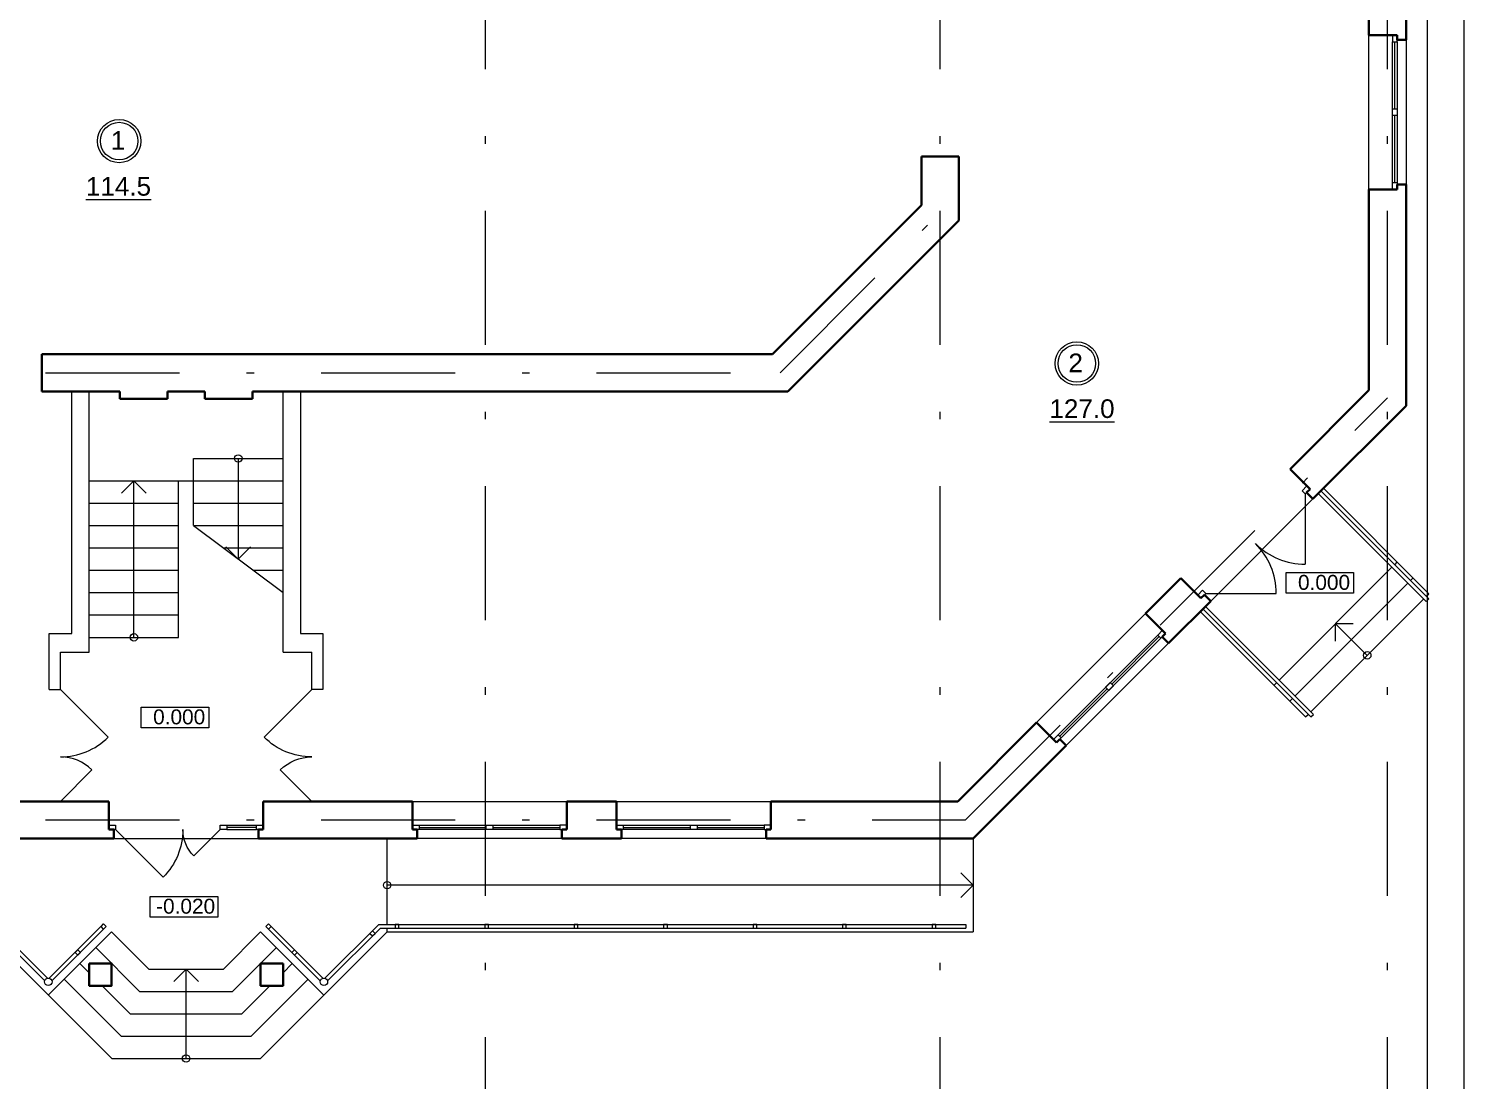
# Model space of a CAD drawing. Header units: metres. Extents: x -1525 to -1043, y -1331 to -1144.
# Drawn here: x -1167.29 to -1148.03, y -1217.47 to -1203.37 of the extents above; entities that cross this region are included whole.
import ezdxf
from ezdxf.enums import TextEntityAlignment as Align

# ---------------------------------------------------------------- set-up
doc = ezdxf.new("R2010")
doc.units = ezdxf.units.M
doc.header["$MEASUREMENT"] = 0
doc.linetypes.add('DGN Style 4', pattern=[3.597503, 1.797628, -0.898814, 0.002247, -0.898814])
doc.styles.add('Style-Arial', font='arial.ttf')

# ---------------------------------------------------------------- blocks, each defined once
blk = doc.blocks.new('*U5')
at = {"color": 7, "linetype": 'Continuous', "lineweight": 13}
blk.add_line((14.013, 20.002), (14.013, -19.998), dxfattribs=at)
at = {"color": 7, "linetype": 'Continuous', "lineweight": 0, "flags": 128}
blk.add_lwpolyline([(14.513, 20.502), (-14.487, 20.502), (-14.487, -20.498), (14.513, -20.498), (14.513, 20.502)], close=True, dxfattribs=at)
blk = doc.blocks.new('*U11')
at = {"color": 7, "linetype": 'Continuous', "lineweight": 13}
for radius in [0.291, 0.252]:
    blk.add_circle((0, 0), radius, dxfattribs=at)
at = {"color": 7, "linetype": 'Continuous', "lineweight": 13, "style": 'Style-Arial'}
blk.add_text('1', height=0.25, dxfattribs=at).set_placement((-0.113, 0.133), align=Align.TOP_LEFT)
blk = doc.blocks.new('*U12')
at = {"color": 7, "linetype": 'Continuous', "lineweight": 13}
for radius in [0.291, 0.252]:
    blk.add_circle((0, 0), radius, dxfattribs=at)
at = {"color": 7, "linetype": 'Continuous', "lineweight": 13, "style": 'Style-Arial'}
blk.add_text('2', height=0.25, dxfattribs=at).set_placement((-0.113, 0.133), align=Align.TOP_LEFT)
blk = doc.blocks.new('*U15')
at = {"color": 7, "linetype": 'Continuous', "lineweight": 13}
for p, q in [((1.499, 0.014), (0.049, 1.464)), ((1.534, 0.049), (0.085, 1.499)), ((1.534, 0.12), (0.12, 1.534)), ((-0.474, -1.039), (1.039, 0.474)), ((1.075, 0.509), (1.11, 0.544)), ((-0.05, -1.464), (1.464, 0.049)), ((1.499, 0.085), (1.534, 0.12)), ((1.499, 0.014), (1.534, 0.049)), ((-1.534, -0.12), (-0.12, -1.534)), ((-1.499, -0.085), (-0.05, -1.534)), ((-1.464, -0.05), (-0.014, -1.499)), ((-0.544, -1.11), (-0.509, -1.075)), ((-0.12, -1.534), (-0.085, -1.499)), ((-0.05, -1.534), (-0.014, -1.499))]:
    blk.add_line(p, q, dxfattribs=at)
at = {"color": 7, "linetype": 'Continuous', "lineweight": 0}
for p, q in [((-0.262, -1.252), (1.252, 0.262)), ((1.287, 0.297), (1.322, 0.332)), ((0.707, -0.707), (0.283, -0.283)), ((0.516, -0.283), (0.283, -0.283)), ((0.283, -0.516), (0.283, -0.283)), ((-0.332, -1.322), (-0.297, -1.287))]:
    blk.add_line(p, q, dxfattribs=at)
blk.add_circle((0.707, -0.707), 0.0502, dxfattribs=at)
blk = doc.blocks.new('*U16')
at = {"color": 7, "linetype": 'Continuous', "lineweight": 13}
for p, q in [((0.689, 0.647), (0.689, -0.298)), ((-0.647, -0.689), (0.298, -0.689))]:
    blk.add_line(p, q, dxfattribs=at)
at = {"color": 7, "linetype": 'Continuous', "lineweight": 13, "flags": 128}
for points in [[(0.647, 0.689), (0.711, 0.753), (0.753, 0.711), (0.689, 0.647), (0.647, 0.689)], [(-0.753, -0.711), (-0.689, -0.647), (-0.647, -0.689), (-0.711, -0.753), (-0.753, -0.711)]]:
    blk.add_lwpolyline(points, close=True, dxfattribs=at)
at = {"color": 7, "linetype": 'Continuous', "lineweight": 0}
for centre, start, end in [((-0.647, -0.689), 0, 45), ((0.689, 0.647), 225, 270)]:
    blk.add_arc(centre, 0.945, start, end, dxfattribs=at)

msp = doc.modelspace()

# ---------------------------------------------------------------- linework, layer by layer
at = {"color": 1, "linetype": 'DGN Style 4', "lineweight": 0}
for p, q in [((-1161.15882549, -1218.69329174), (-1161.15882549, -1194.40260369)), ((-1155.05882549, -1218.69329174), (-1155.05882549, -1194.40260369)), ((-1149.05882549, -1218.69329174), (-1149.05882549, -1194.40260369)), ((-1157.2052721, -1207.98260369), (-1155.05882549, -1205.83615708)), ((-1174.44923732, -1207.98260369), (-1157.2052721, -1207.98260369)), ((-1154.71999073, -1213.98260369), (-1149.05882549, -1208.32143846)), ((-1174.44923732, -1213.98260369), (-1154.71999073, -1213.98260369))]:
    msp.add_line(p, q, dxfattribs=at)
at = {"color": 7, "linetype": 'Continuous', "lineweight": 30}
for p, q in [((-1149.30882549, -1203.45260369), (-1149.30882549, -1202.78260369)), ((-1148.80882549, -1203.51760369), (-1148.80882549, -1202.71760369)), ((-1148.92882549, -1203.45260369), (-1149.30882549, -1203.45260369)), ((-1148.92882549, -1203.51760369), (-1148.92882549, -1203.45260369)), ((-1148.80882549, -1203.51760369), (-1148.92882549, -1203.51760369)), ((-1155.30882549, -1205.73260369), (-1155.30882549, -1205.08260369)), ((-1155.30882549, -1205.08260369), (-1154.80882549, -1205.08260369)), ((-1154.80882549, -1205.93971047), (-1154.80882549, -1205.08260369)), ((-1148.92882549, -1205.52260369), (-1148.92882549, -1205.45760369)), ((-1148.80882549, -1205.45760369), (-1148.92882549, -1205.45760369)), ((-1148.80882549, -1208.42499185), (-1148.80882549, -1205.45760369)), ((-1149.30882549, -1208.21788507), (-1149.30882549, -1205.52260369)), ((-1148.92882549, -1205.52260369), (-1149.30882549, -1205.52260369)), ((-1157.30882549, -1207.73260369), (-1155.30882549, -1205.73260369)), ((-1157.10171871, -1208.23260369), (-1154.80882549, -1205.93971047)), ((-1167.10882549, -1207.73260369), (-1157.30882549, -1207.73260369)), ((-1167.10882549, -1208.23260369), (-1167.10882549, -1207.73260369)), ((-1167.10882549, -1208.23260369), (-1166.06382549, -1208.23260369)), ((-1166.06382549, -1208.23260369), (-1166.06382549, -1208.33260369)), ((-1166.06382549, -1208.33260369), (-1165.42382549, -1208.33260369)), ((-1165.42382549, -1208.23260369), (-1165.42382549, -1208.33260369)), ((-1165.42382549, -1208.23260369), (-1164.92382549, -1208.23260369)), ((-1164.92382549, -1208.23260369), (-1164.92382549, -1208.33260369)), ((-1164.92382549, -1208.33260369), (-1164.28382549, -1208.33260369)), ((-1164.28382549, -1208.23260369), (-1164.28382549, -1208.33260369)), ((-1164.28382549, -1208.23260369), (-1157.10171871, -1208.23260369)), ((-1150.365593, -1209.27465257), (-1149.30882549, -1208.21788507)), ((-1150.05800155, -1209.6741679), (-1148.80882549, -1208.42499185)), ((-1150.09689242, -1209.54335315), (-1150.365593, -1209.27465257)), ((-1150.14285436, -1209.58931509), (-1150.09689242, -1209.54335315)), ((-1150.05800155, -1209.6741679), (-1150.14285436, -1209.58931509)), ((-1152.30306558, -1211.21212515), (-1151.82930403, -1210.73836361)), ((-1151.56060346, -1211.00706418), (-1151.82930403, -1210.73836361)), ((-1151.99547413, -1211.61164048), (-1151.4297887, -1211.04595506)), ((-1151.56060346, -1211.00706418), (-1151.51464152, -1210.96110224)), ((-1151.4297887, -1211.04595506), (-1151.51464152, -1210.96110224)), ((-1152.034365, -1211.48082573), (-1152.30306558, -1211.21212515)), ((-1152.08032694, -1211.52678767), (-1152.034365, -1211.48082573)), ((-1151.99547413, -1211.61164048), (-1152.08032694, -1211.52678767)), ((-1154.82354412, -1213.73260369), (-1153.76677661, -1212.67583619)), ((-1153.49807604, -1212.94453677), (-1153.76677661, -1212.67583619)), ((-1154.61643734, -1214.23260369), (-1153.36726128, -1212.98342764)), ((-1153.49807604, -1212.94453677), (-1153.4521141, -1212.89857482)), ((-1153.36726128, -1212.98342764), (-1153.4521141, -1212.89857482)), ((-1166.20882549, -1214.11260369), (-1166.20882549, -1213.73260369)), ((-1164.13882549, -1214.11260369), (-1164.13882549, -1213.73260369)), ((-1162.13882549, -1214.11260369), (-1162.13882549, -1213.73260369)), ((-1160.06882549, -1214.11260369), (-1160.06882549, -1213.73260369)), ((-1160.06882549, -1213.73260369), (-1159.39882549, -1213.73260369)), ((-1159.39882549, -1214.11260369), (-1159.39882549, -1213.73260369)), ((-1157.32882549, -1214.11260369), (-1157.32882549, -1213.73260369)), ((-1166.20882549, -1214.11260369), (-1166.14382549, -1214.11260369)), ((-1166.14382549, -1214.23260369), (-1166.14382549, -1214.11260369)), ((-1164.20382549, -1214.11260369), (-1164.13882549, -1214.11260369)), ((-1164.20382549, -1214.23260369), (-1164.20382549, -1214.11260369)), ((-1162.13882549, -1214.11260369), (-1162.07382549, -1214.11260369)), ((-1162.07382549, -1214.23260369), (-1162.07382549, -1214.11260369)), ((-1160.13382549, -1214.11260369), (-1160.06882549, -1214.11260369)), ((-1160.13382549, -1214.23260369), (-1160.13382549, -1214.11260369)), ((-1159.39882549, -1214.11260369), (-1159.33382549, -1214.11260369)), ((-1159.33382549, -1214.23260369), (-1159.33382549, -1214.11260369)), ((-1157.39382549, -1214.11260369), (-1157.32882549, -1214.11260369)), ((-1157.39382549, -1214.23260369), (-1157.39382549, -1214.11260369)), ((-1160.13382549, -1214.23260369), (-1159.33382549, -1214.23260369))]:
    msp.add_line(p, q, dxfattribs=at)
at = {"color": 7, "linetype": 'Continuous', "lineweight": 0}
for p, q in [((-1149.30882549, -1205.52260369), (-1149.30882549, -1203.45260369)), ((-1148.98882549, -1205.43260369), (-1148.98882549, -1203.54260369)), ((-1148.95882549, -1204.44260369), (-1148.95882549, -1203.54260369)), ((-1148.92882549, -1203.54260369), (-1148.92882549, -1205.43260369)), ((-1148.80882549, -1203.51760369), (-1148.80882549, -1205.45760369)), ((-1148.95882549, -1205.43260369), (-1148.95882549, -1204.53260369)), ((-1164.47382549, -1209.13260369), (-1164.47382549, -1210.48260369)), ((-1166.03870479, -1209.59748299), (-1165.87382549, -1209.43260369)), ((-1165.87382549, -1211.53260369), (-1165.87382549, -1209.43260369)), ((-1165.70894619, -1209.59748299), (-1165.87382549, -1209.43260369)), ((-1165.07382549, -1209.43260369), (-1163.87382549, -1209.43260369)), ((-1150.05800155, -1209.6741679), (-1151.4297887, -1211.04595506)), ((-1166.47382549, -1209.73260369), (-1165.27382549, -1209.73260369)), ((-1165.07382549, -1209.73260369), (-1163.87382549, -1209.73260369)), ((-1166.47382549, -1210.03260369), (-1165.27382549, -1210.03260369)), ((-1165.07382549, -1210.03260369), (-1163.87382549, -1210.03260369)), ((-1165.07382549, -1210.03260369), (-1163.87382549, -1210.93260369)), ((-1166.47382549, -1210.33260369), (-1165.27382549, -1210.33260369)), ((-1164.67382549, -1210.33260369), (-1163.87382549, -1210.33260369)), ((-1164.63870479, -1210.31772439), (-1164.47382549, -1210.48260369)), ((-1164.30894619, -1210.31772439), (-1164.47382549, -1210.48260369)), ((-1166.47382549, -1210.63260369), (-1165.27382549, -1210.63260369)), ((-1164.27382549, -1210.63260369), (-1163.87382549, -1210.63260369)), ((-1166.47382549, -1210.93260369), (-1165.27382549, -1210.93260369)), ((-1166.47382549, -1211.23260369), (-1165.27382549, -1211.23260369)), ((-1153.76677661, -1212.67583619), (-1152.30306558, -1211.21212515)), ((-1153.47686283, -1212.83847075), (-1152.14043102, -1211.50203893)), ((-1152.09800461, -1211.54446534), (-1153.43443643, -1212.88089715)), ((-1151.99547413, -1211.61164048), (-1153.36726128, -1212.98342764)), ((-1152.75561392, -1212.15964824), (-1152.11921781, -1211.52325213)), ((-1153.45564963, -1212.85968395), (-1152.81925353, -1212.22328785)), ((-1162.13882549, -1213.73260369), (-1160.06882549, -1213.73260369)), ((-1159.39882549, -1213.73260369), (-1157.32882549, -1213.73260369)), ((-1164.62882549, -1214.05260369), (-1164.22882549, -1214.05260369)), ((-1164.22882549, -1214.08260369), (-1164.62882549, -1214.08260369)), ((-1164.62882549, -1214.11260369), (-1164.22882549, -1214.11260369)), ((-1162.04882549, -1214.05260369), (-1160.15882549, -1214.05260369)), ((-1162.04882549, -1214.08260369), (-1161.14882549, -1214.08260369)), ((-1160.15882549, -1214.11260369), (-1162.04882549, -1214.11260369)), ((-1161.05882549, -1214.08260369), (-1160.15882549, -1214.08260369)), ((-1159.30882549, -1214.05260369), (-1157.41882549, -1214.05260369)), ((-1159.30882549, -1214.08260369), (-1158.40882549, -1214.08260369)), ((-1157.41882549, -1214.11260369), (-1159.30882549, -1214.11260369)), ((-1158.31882549, -1214.08260369), (-1157.41882549, -1214.08260369)), ((-1166.14382549, -1214.23260369), (-1164.20382549, -1214.23260369)), ((-1160.13382549, -1214.23260369), (-1162.07382549, -1214.23260369)), ((-1157.39382549, -1214.23260369), (-1159.33382549, -1214.23260369)), ((-1154.78131664, -1214.69272439), (-1154.61643734, -1214.85760369)), ((-1154.61643734, -1214.85760369), (-1162.47676922, -1214.85760369)), ((-1154.78131664, -1215.02248299), (-1154.61643734, -1214.85760369)), ((-1166.38595753, -1215.69473573), (-1165.79808956, -1216.28260369)), ((-1163.96169346, -1215.69473573), (-1164.54956142, -1216.28260369)), ((-1166.59808956, -1215.90686776), (-1166.47382549, -1216.03113183)), ((-1165.33870479, -1216.14748299), (-1165.17382549, -1215.98260369)), ((-1165.17382549, -1217.18260369), (-1165.17382549, -1215.98260369)), ((-1165.00894619, -1216.14748299), (-1165.17382549, -1215.98260369)), ((-1163.74956142, -1215.90686776), (-1163.87382549, -1216.03113183)), ((-1166.8102216, -1216.1189998), (-1166.0466177, -1216.88260369)), ((-1166.29808956, -1216.20686776), (-1165.92235363, -1216.58260369)), ((-1164.04956142, -1216.20686776), (-1164.42529735, -1216.58260369)), ((-1163.53742939, -1216.1189998), (-1164.30103329, -1216.88260369)), ((-1165.79808956, -1216.28260369), (-1164.54956142, -1216.28260369)), ((-1165.92235363, -1216.58260369), (-1164.42529735, -1216.58260369)), ((-1166.0466177, -1216.88260369), (-1164.30103329, -1216.88260369))]:
    msp.add_line(p, q, dxfattribs=at)
at = {"color": 7, "linetype": 'Continuous', "lineweight": 13}
for p, q in [((-1166.70882549, -1211.48260369), (-1166.70882549, -1208.23260369)), ((-1166.47382549, -1211.73260369), (-1166.47382549, -1208.23260369)), ((-1163.87382549, -1211.73260369), (-1163.87382549, -1208.23260369)), ((-1163.63882549, -1208.23260369), (-1163.63882549, -1211.48260369)), ((-1165.07382549, -1210.03260369), (-1165.07382549, -1209.13260369)), ((-1165.07382549, -1209.13260369), (-1163.87382549, -1209.13260369)), ((-1166.47382549, -1209.43260369), (-1165.07382549, -1209.43260369)), ((-1165.27382549, -1211.53260369), (-1165.27382549, -1209.43260369)), ((-1167.00882549, -1212.23260369), (-1167.00882549, -1211.48260369)), ((-1167.00882549, -1211.48260369), (-1166.70882549, -1211.48260369)), ((-1166.47382549, -1211.53260369), (-1165.27382549, -1211.53260369)), ((-1163.63882549, -1211.48260369), (-1163.33882549, -1211.48260369)), ((-1163.33882549, -1211.48260369), (-1163.33882549, -1212.23260369)), ((-1166.85882549, -1212.23260369), (-1166.85882549, -1211.73260369)), ((-1166.85882549, -1211.73260369), (-1166.47382549, -1211.73260369)), ((-1163.87382549, -1211.73260369), (-1163.48882549, -1211.73260369)), ((-1163.48882549, -1212.23260369), (-1163.48882549, -1211.73260369)), ((-1167.00882549, -1212.23260369), (-1166.85882549, -1212.23260369)), ((-1166.85882549, -1212.23260369), (-1166.21961935, -1212.87180983)), ((-1163.48882549, -1212.23260369), (-1164.12803163, -1212.87180983)), ((-1163.33882549, -1212.23260369), (-1163.48882549, -1212.23260369)), ((-1166.85882549, -1213.73260369), (-1166.43737146, -1213.31114966)), ((-1163.48882549, -1213.73260369), (-1163.91027952, -1213.31114966)), ((-1166.11882549, -1214.11260369), (-1165.4811474, -1214.75028179)), ((-1164.71882549, -1214.11260369), (-1165.07109689, -1214.46487509)), ((-1162.47676922, -1215.38260369), (-1162.47676922, -1214.23260369)), ((-1154.61643734, -1214.23260369), (-1154.61643734, -1215.48260369)), ((-1167.95382549, -1215.25823861), (-1167.07064992, -1216.14141418)), ((-1167.90382549, -1215.23752793), (-1167.03529458, -1216.10605884)), ((-1167.87088177, -1215.48260369), (-1166.17088177, -1217.18260369)), ((-1166.17382549, -1215.48260369), (-1167.02235363, -1216.33113183)), ((-1166.27989151, -1215.37653768), (-1167.00941268, -1216.10605884)), ((-1166.24453617, -1215.41189301), (-1166.97405734, -1216.14141418)), ((-1166.17382549, -1215.48260369), (-1165.67382549, -1215.98260369)), ((-1164.17382549, -1215.48260369), (-1164.67382549, -1215.98260369)), ((-1164.17382549, -1215.48260369), (-1163.32529735, -1216.33113183)), ((-1164.10311481, -1215.41189301), (-1163.37359365, -1216.14141418)), ((-1164.06775947, -1215.37653768), (-1163.33823831, -1216.10605884)), ((-1162.47676922, -1215.48260369), (-1163.32529735, -1216.33113183)), ((-1162.58890125, -1215.38260369), (-1163.3123564, -1216.10605884)), ((-1162.56819057, -1215.43260369), (-1163.27700106, -1216.14141418)), ((-1162.58890125, -1215.38260369), (-1154.71643734, -1215.38260369)), ((-1162.56819057, -1215.43260369), (-1154.71643734, -1215.43260369)), ((-1162.47676922, -1215.48260369), (-1162.47676922, -1215.43260369)), ((-1162.47676922, -1215.48260369), (-1154.61643734, -1215.48260369)), ((-1154.71643734, -1215.38260369), (-1154.71643734, -1215.43260369)), ((-1165.67382549, -1215.98260369), (-1164.67382549, -1215.98260369)), ((-1163.32529735, -1216.33113183), (-1164.17676922, -1217.18260369)), ((-1166.17088177, -1217.18260369), (-1164.17676922, -1217.18260369))]:
    msp.add_line(p, q, dxfattribs=at)
at = {"lineweight": 30}
for p, q in [((-1168.13882549, -1213.73260369), (-1166.20882549, -1213.73260369)), ((-1164.13882549, -1213.73260369), (-1162.13882549, -1213.73260369)), ((-1157.32882549, -1213.73260369), (-1154.82354412, -1213.73260369)), ((-1168.20382549, -1214.23260369), (-1166.14382549, -1214.23260369)), ((-1164.20382549, -1214.23260369), (-1162.07382549, -1214.23260369)), ((-1157.39382549, -1214.23260369), (-1154.61643734, -1214.23260369))]:
    msp.add_line(p, q, dxfattribs=at)
at = {"color": 7, "linetype": 'Continuous', "lineweight": 13, "flags": 128}
for points in [[(-1148.98882549, -1203.45260369), (-1148.98882549, -1203.54260369), (-1148.92882549, -1203.54260369), (-1148.92882549, -1203.45260369), (-1148.98882549, -1203.45260369)], [(-1148.98882549, -1204.53260369), (-1148.98882549, -1204.44260369), (-1148.92882549, -1204.44260369), (-1148.92882549, -1204.53260369), (-1148.98882549, -1204.53260369)], [(-1148.98882549, -1205.52260369), (-1148.98882549, -1205.43260369), (-1148.92882549, -1205.43260369), (-1148.92882549, -1205.52260369), (-1148.98882549, -1205.52260369)], [(-1150.41940646, -1210.66463829), (-1149.51206884, -1210.66463829), (-1149.51206884, -1210.94201962), (-1150.41940646, -1210.94201962), (-1150.41940646, -1210.66463829)], [(-1152.07679141, -1211.43839932), (-1152.14043102, -1211.50203893), (-1152.09800461, -1211.54446534), (-1152.034365, -1211.48082573), (-1152.07679141, -1211.43839932)], [(-1152.84046673, -1212.20207464), (-1152.77682712, -1212.13843503), (-1152.73440071, -1212.18086144), (-1152.79804032, -1212.24450105), (-1152.84046673, -1212.20207464)], [(-1165.77675663, -1212.46881609), (-1164.86941901, -1212.46881609), (-1164.86941901, -1212.74619743), (-1165.77675663, -1212.74619743), (-1165.77675663, -1212.46881609)], [(-1153.54050244, -1212.90211036), (-1153.47686283, -1212.83847075), (-1153.43443643, -1212.88089715), (-1153.49807604, -1212.94453677), (-1153.54050244, -1212.90211036)], [(-1166.20882549, -1214.05260369), (-1166.11882549, -1214.05260369), (-1166.11882549, -1214.11260369), (-1166.20882549, -1214.11260369), (-1166.20882549, -1214.05260369)], [(-1164.71882549, -1214.05260369), (-1164.62882549, -1214.05260369), (-1164.62882549, -1214.11260369), (-1164.71882549, -1214.11260369), (-1164.71882549, -1214.05260369)], [(-1164.22882549, -1214.05260369), (-1164.13882549, -1214.05260369), (-1164.13882549, -1214.11260369), (-1164.22882549, -1214.11260369), (-1164.22882549, -1214.05260369)], [(-1162.13882549, -1214.05260369), (-1162.04882549, -1214.05260369), (-1162.04882549, -1214.11260369), (-1162.13882549, -1214.11260369), (-1162.13882549, -1214.05260369)], [(-1161.14882549, -1214.05260369), (-1161.05882549, -1214.05260369), (-1161.05882549, -1214.11260369), (-1161.14882549, -1214.11260369), (-1161.14882549, -1214.05260369)], [(-1160.06882549, -1214.05260369), (-1160.15882549, -1214.05260369), (-1160.15882549, -1214.11260369), (-1160.06882549, -1214.11260369), (-1160.06882549, -1214.05260369)], [(-1159.39882549, -1214.05260369), (-1159.30882549, -1214.05260369), (-1159.30882549, -1214.11260369), (-1159.39882549, -1214.11260369), (-1159.39882549, -1214.05260369)], [(-1158.40882549, -1214.05260369), (-1158.31882549, -1214.05260369), (-1158.31882549, -1214.11260369), (-1158.40882549, -1214.11260369), (-1158.40882549, -1214.05260369)], [(-1157.32882549, -1214.05260369), (-1157.41882549, -1214.05260369), (-1157.41882549, -1214.11260369), (-1157.32882549, -1214.11260369), (-1157.32882549, -1214.05260369)], [(-1165.65378037, -1215.0088398), (-1164.74644274, -1215.0088398), (-1164.74644274, -1215.28622114), (-1165.65378037, -1215.28622114), (-1165.65378037, -1215.0088398)], [(-1166.31524685, -1215.41189301), (-1166.27989151, -1215.37653768), (-1166.24453617, -1215.41189301), (-1166.27989151, -1215.44724835), (-1166.31524685, -1215.41189301)], [(-1164.03240414, -1215.41189301), (-1164.06775947, -1215.37653768), (-1164.10311481, -1215.41189301), (-1164.06775947, -1215.44724835), (-1164.03240414, -1215.41189301)], [(-1162.63890125, -1215.50331437), (-1162.67425659, -1215.46795903), (-1162.70961193, -1215.50331437), (-1162.67425659, -1215.53866971), (-1162.63890125, -1215.50331437)], [(-1162.31819057, -1215.38260369), (-1162.36819057, -1215.38260369), (-1162.36819057, -1215.43260369), (-1162.31819057, -1215.43260369), (-1162.31819057, -1215.38260369)], [(-1161.11819057, -1215.38260369), (-1161.16819057, -1215.38260369), (-1161.16819057, -1215.43260369), (-1161.11819057, -1215.43260369), (-1161.11819057, -1215.38260369)], [(-1159.91819057, -1215.38260369), (-1159.96819057, -1215.38260369), (-1159.96819057, -1215.43260369), (-1159.91819057, -1215.43260369), (-1159.91819057, -1215.38260369)], [(-1158.71819057, -1215.38260369), (-1158.76819057, -1215.38260369), (-1158.76819057, -1215.43260369), (-1158.71819057, -1215.43260369), (-1158.71819057, -1215.38260369)], [(-1157.51819057, -1215.38260369), (-1157.56819057, -1215.38260369), (-1157.56819057, -1215.43260369), (-1157.51819057, -1215.43260369), (-1157.51819057, -1215.38260369)], [(-1156.31819057, -1215.38260369), (-1156.36819057, -1215.38260369), (-1156.36819057, -1215.43260369), (-1156.31819057, -1215.43260369), (-1156.31819057, -1215.38260369)], [(-1155.11819057, -1215.38260369), (-1155.16819057, -1215.38260369), (-1155.16819057, -1215.43260369), (-1155.11819057, -1215.43260369), (-1155.11819057, -1215.38260369)], [(-1166.66232976, -1215.75897593), (-1166.62697442, -1215.72362059), (-1166.59161908, -1215.75897593), (-1166.62697442, -1215.79433127), (-1166.66232976, -1215.75897593)], [(-1163.68532122, -1215.75897593), (-1163.72067656, -1215.72362059), (-1163.7560319, -1215.75897593), (-1163.72067656, -1215.79433127), (-1163.68532122, -1215.75897593)]]:
    msp.add_lwpolyline(points, close=True, dxfattribs=at)
at = {"color": 7, "linetype": 'Continuous', "lineweight": 30, "flags": 128}
for points in [[(-1166.47382549, -1215.90686776), (-1166.17382549, -1215.90686776), (-1166.17382549, -1216.20686776), (-1166.47382549, -1216.20686776), (-1166.47382549, -1215.90686776)], [(-1163.87382549, -1215.90686776), (-1164.17382549, -1215.90686776), (-1164.17382549, -1216.20686776), (-1163.87382549, -1216.20686776), (-1163.87382549, -1215.90686776)]]:
    msp.add_lwpolyline(points, close=True, dxfattribs=at)
at = {"color": 7, "linetype": 'Continuous', "lineweight": 0}
for centre in [(-1164.47382549, -1209.13260369), (-1165.87382549, -1211.53260369), (-1162.47676922, -1214.85760369), (-1165.17382549, -1217.18260369)]:
    msp.add_circle(centre, 0.05015181, dxfattribs=at)
at = {"color": 7, "linetype": 'Continuous', "lineweight": 13}
for centre in [(-1167.02235363, -1216.15435513), (-1163.32529735, -1216.15435513)]:
    msp.add_circle(centre, 0.05, dxfattribs=at)
at = {"color": 7, "linetype": 'Continuous', "lineweight": 0}
for centre, radius, start, end in [((-1166.85882549, -1212.23260369), 0.90397399, 270, 315), ((-1166.85882549, -1213.73260369), 0.59602601, 45, 90)]:
    msp.add_arc(centre, radius, start, end, dxfattribs=at)
at = {"color": 7, "linetype": 'Continuous', "lineweight": 0, "extrusion": (0, 0, -1)}
for centre, radius, start, end in [((1163.48882549, -1212.23260369), 0.90397399, 270, 315), ((1163.48882549, -1213.73260369), 0.59602601, 45, 90), ((1166.11882549, -1214.11260369), 0.90181301, 180, 225), ((1164.71882549, -1214.11260369), 0.49818699, 315, 0)]:
    msp.add_arc(centre, radius, start, end, dxfattribs=at)

# ---------------------------------------------------------------- block references
at = {"color": 7, "linetype": 'Continuous', "lineweight": 13}
for name, p in [('*U5', (-1162.54089482, -1211.60190241)), ('*U11', (-1166.07125589, -1204.87495066)), ('*U12', (-1153.22526526, -1207.85831116)), ('*U16', (-1150.8499816, -1210.25400118)), ('*U15', (-1150.0367816, -1211.06715118))]:
    msp.add_blockref(name, p, dxfattribs=at)

# ---------------------------------------------------------------- texts
at = {"color": 7, "linetype": 'Continuous', "lineweight": 13, "style": 'Style-Arial'}
for s, height, p in [('%%u114.5%%U', 0.25, (-1166.51789752, -1205.35719267)), ('%%u127.0%%U', 0.25, (-1153.59279764, -1208.33961764)), ('0.000', 0.2, (-1150.25896679, -1210.69525649)), ('0.000', 0.2, (-1165.61631696, -1212.49943429)), ('-0.020', 0.2, (-1165.57621484, -1215.039458))]:
    msp.add_text(s, height=height, dxfattribs=at).set_placement(p, align=Align.TOP_LEFT)

doc.saveas('drawing.dxf')
